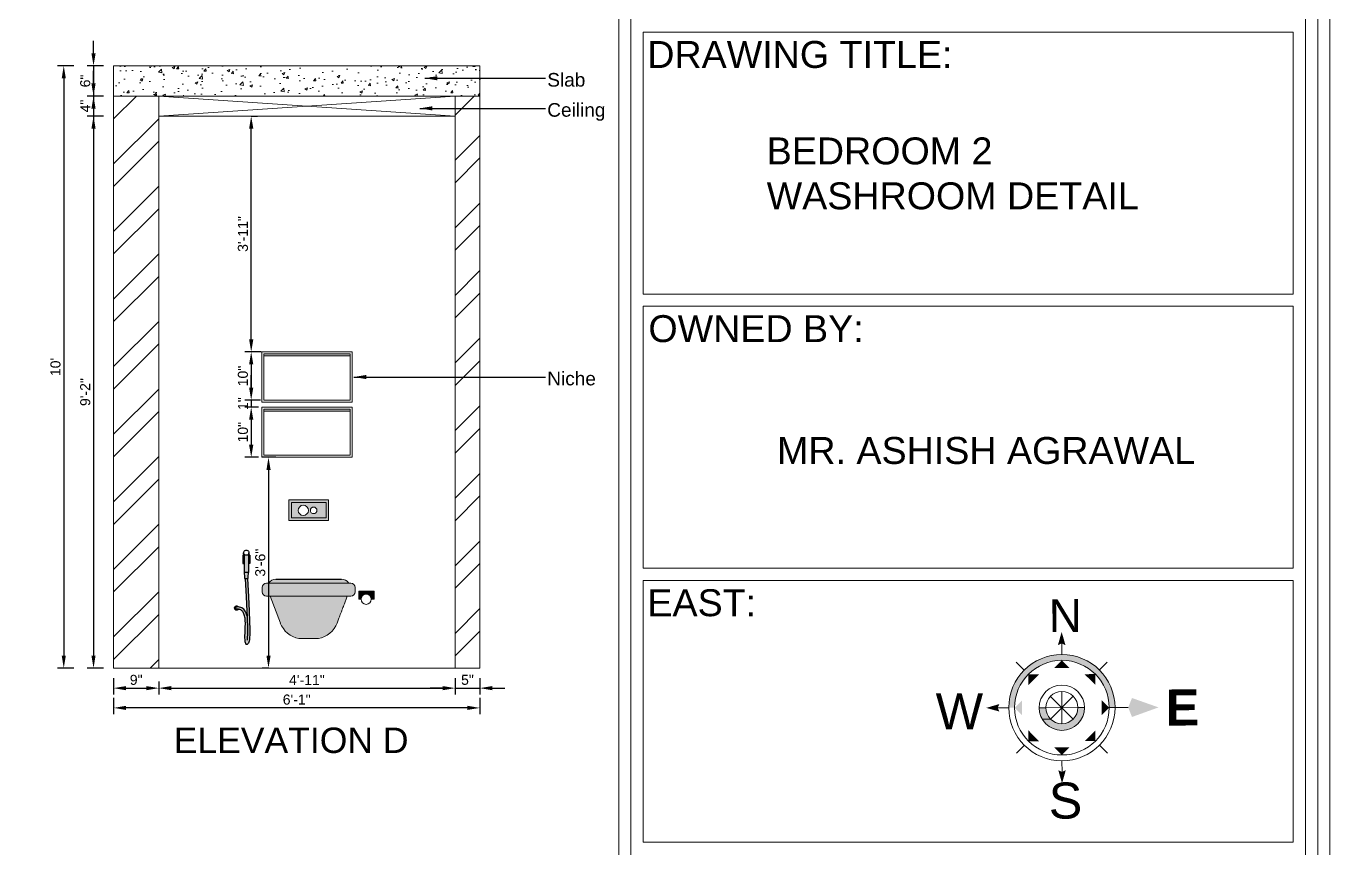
# Model space of a CAD drawing. Header units: inches. Extents: x 213 to 17763, y -4830 to 1802.
# Drawn here: x 7908.8 to 8168.7, y 1024.3 to 1188 of the extents above; entities that cross this region are included whole.
import ezdxf

# ---------------------------------------------------------------- set-up
doc = ezdxf.new("R2010")
doc.units = ezdxf.units.IN
doc.header["$MEASUREMENT"] = 0
doc.linetypes.add('ACAD_ISO02W100', pattern=[15, 12, -3])
doc.linetypes.add('AUDIT_D_060311083008-3', pattern=[0])
for name, color, linetype in [('.', 30, 'Continuous'), ('PDF2_0', 7, 'Continuous'), ('PDF2_MK. HATCH', 7, 'Continuous'), ('PDF2_Text', 1, 'Continuous'), ('PDF3_Text', 1, 'Continuous'), ('WC-DET', 8, 'Continuous')]:
    doc.layers.add(name, color=color, linetype=linetype)
doc.layers.add('01_WALL', color=250, linetype='Continuous', lineweight=30)
doc.layers.add('OUTLINE', color=7, linetype='Continuous', lineweight=5)
doc.layers.add('PDF2_MK. KITCHEN ESSENTAILS', color=7, linetype='Continuous', true_color=0x767676)
doc.styles.add('_mm text style', font='arial.ttf')
doc.styles.add('PDF Arial', font='arial.ttf')
doc.styles.get("Standard").update_dxf_attribs({"font": 'arial.ttf'})
doc.dimstyles.new('ISO-25', dxfattribs={"dimtxt": 4.5, "dimasz": 2.5, "dimexe": 1.25, "dimexo": 0.625, "dimtad": 1, "dimdec": 0, "dimlunit": 4, "dimtxsty": 'Standard', "dimcen": 2.5, "dimadec": 0, "dimazin": 0, "dimtfac": 1, "dimtdec": 0, "dimtmove": 0, "dimatfit": 3, "dimfxl": 1, "dimarcsym": 0})

# ---------------------------------------------------------------- blocks, each defined once
blk = doc.blocks.new('y677j')
at = {"layer": '.', "lineweight": 5}
h = blk.add_hatch(color=7, dxfattribs=at)
h.dxf.hatch_style = 1
h.paths.add_polyline_path([(-1329.43, 678.38, 0.414214), (-1330.25, 679.2), (-1347.1, 679.2, 0.414214), (-1347.93, 678.38), (-1347.93, 677.47, 0.414214), (-1347.1, 676.65), (-1330.25, 676.65, 0.414214), (-1329.43, 677.47)])
h = blk.add_hatch(color=7, dxfattribs=at)
h.dxf.hatch_style = 1
edge = h.paths.add_edge_path()
edge.add_spline(control_points=[(-1333.02, 671.28), (-1332.92, 671.54), (-1332.74, 672.02), (-1332.49, 672.67), (-1332.28, 673.27), (-1332.06, 673.8), (-1331.86, 674.34), (-1331.66, 674.84), (-1331.45, 675.39), (-1331.27, 675.94), (-1331.04, 676.37), (-1331.05, 676.59), (-1331.05, 676.65)], knot_values=[0, 0, 0, 0, 0.843353, 1.533218, 2.07908, 2.748187, 3.280479, 3.800614, 4.339671, 5.067229, 5.551439, 5.731348, 5.731348, 5.731348, 5.731348], degree=3, periodic=0)
edge.add_line((-1331.05, 676.65), (-1346.38, 676.65))
edge.add_line((-1346.38, 676.65), (-1344.33, 671.28))
edge.add_arc((-1339.77, 673.01), 4.88, 200.7366, 259.9985)
edge.add_line((-1340.62, 668.2), (-1338.68, 668.2))
edge.add_line((-1338.68, 668.2), (-1336.74, 668.2))
edge.add_arc((-1337.58, 673.01), 4.88, 280.0015, 339.3816)
at = {"linetype": 'ByBlock', "true_color": 0x000000, "transparency": 33554679}
h = blk.add_hatch(color=18, dxfattribs=at)
h.dxf.hatch_style = 1
h.paths.add_polyline_path([(-1345.24, 680.02), (-1338.68, 680.02), (-1332.12, 680.02, -0.251642), (-1330.75, 679.28), (-1330.69, 679.2), (-1346.63, 679.2, -0.279746)])
for p, q in [((-1347.1, 679.2), (-1330.25, 679.2)), ((-1338.68, 680.02), (-1345.24, 680.02)), ((-1338.68, 680.02), (-1332.12, 680.02)), ((-1347.93, 677.47), (-1347.93, 678.38)), ((-1330.25, 676.65), (-1347.1, 676.65)), ((-1344.33, 671.28), (-1346.38, 676.65)), ((-1329.43, 678.38), (-1329.43, 677.47)), ((-1338.68, 668.2), (-1340.62, 668.2)), ((-1339.09, 668.2), (-1336.74, 668.2))]:
    blk.add_line(p, q)
for centre, radius, start, end in [((-1347.1, 678.38), 0.822, 90, 180), ((-1345.26, 678.46), 1.56, 89.2329, 151.7479), ((-1332.12, 678.38), 1.64, 33.5009, 90), ((-1330.25, 678.38), 0.822, 0, 90), ((-1347.1, 677.47), 0.822, 180, 270), ((-1330.25, 677.47), 0.822, 270, 0), ((-1339.77, 673.01), 4.88, 200.7366, 259.9985), ((-1337.58, 673.01), 4.88, 280.0015, 339.2634)]:
    blk.add_arc(centre, radius, start, end)
blk.add_spline([(-1333.02, 671.28), (-1332.72, 672.07), (-1332.48, 672.71), (-1332.29, 673.22), (-1332.04, 673.85), (-1331.86, 674.35), (-1331.67, 674.83), (-1331.48, 675.34), (-1331.22, 676.01), (-1331.05, 676.47), (-1331.05, 676.65)], degree=3)
blk = doc.blocks.new('cghvgj')
at = {"color": 18, "true_color": 0x000000}
blk.add_line((5202.86, 22658.54), (5216, 22658.53), dxfattribs=at)
at = {"layer": 'OUTLINE', "lineweight": 0}
blk.add_blockref('y677j', (6548.11, 21978.52), dxfattribs=at)
blk = doc.blocks.new('5t654t6')
at = {"layer": '01_WALL', "true_color": 0x000000}
h = blk.add_hatch(color=18, dxfattribs=at)
h.dxf.hatch_style = 1
h.paths.add_polyline_path([(167934.26, -172767.49, 0.009174), (167934.34, -172767.13, -0.09337), (167934.23, -172767.28, -0.097024), (167934.06, -172767.39, -0.095105), (167933.85, -172767.43, -0.095105), (167933.65, -172767.39, -0.097024), (167933.48, -172767.28, -0.09337), (167933.37, -172767.13, 0.009174), (167933.45, -172767.49), (167933.45, -172769.08), (167933.45, -172770.89), (167934.26, -172770.89), (167934.26, -172769.08)])
h.paths.add_polyline_path([(167934.28, -172770.89), (167934.26, -172770.89), (167933.45, -172770.89), (167933.42, -172770.89, -0.003701), (167933.5, -172772.05), (167933.6, -172772.05), (167934.1, -172772.05), (167934.19, -172772.05, -0.009011)])
h.paths.add_polyline_path([(167934.1, -172772.05), (167933.6, -172772.05), (167933.43, -172775.7), (167933.3, -172778.53), (167933.22, -172780.65), (167933.17, -172782.18), (167933.17, -172783.21), (167933.19, -172783.88), (167933.23, -172784.29), (167933.29, -172784.54), (167933.36, -172784.75), (167933.43, -172784.92), (167933.52, -172785.05), (167933.6, -172785.14), (167933.69, -172785.2), (167933.77, -172785.22), (167933.85, -172785.19), (167933.92, -172785.13), (167933.98, -172785.02), (167934.02, -172784.88), (167934.06, -172784.69), (167934.09, -172784.48), (167934.11, -172784.23), (167934.12, -172783.96), (167934.12, -172783.66), (167934.12, -172783.34), (167934.11, -172783.01), (167934.1, -172782.66), (167934.08, -172782.3), (167934.06, -172781.94), (167934.05, -172781.58), (167934.04, -172781.23), (167934.04, -172780.89), (167934.05, -172780.57), (167934.07, -172780.28), (167934.1, -172780), (167934.15, -172779.75), (167934.2, -172779.51), (167934.26, -172779.3), (167934.33, -172779.11), (167934.41, -172778.94), (167934.5, -172778.78), (167934.6, -172778.64), (167934.7, -172778.52), (167934.82, -172778.41), (167934.96, -172778.33), (167935.12, -172778.26), (167935.31, -172778.21), (167935.44, -172778.19), (167935.53, -172778.18), (167935.8, -172778.17, 0.999146), (167935.77, -172777.72), (167935.49, -172777.73), (167935.42, -172777.74), (167935.23, -172777.76), (167934.98, -172777.82), (167934.75, -172777.92), (167934.55, -172778.04), (167934.38, -172778.19), (167934.23, -172778.36), (167934.11, -172778.54), (167934.01, -172778.73), (167933.91, -172778.94), (167933.83, -172779.16), (167933.76, -172779.4), (167933.71, -172779.6), (167933.75, -172778.55), (167933.88, -172775.72)])
h.paths.add_polyline_path([(167934.57, -172767.43), (167934.3, -172767.43, -0.034542), (167934.26, -172767.49), (167934.26, -172769.08), (167934.57, -172769.08)])
h.paths.add_polyline_path([(167933.45, -172767.49, -0.034542), (167933.41, -172767.43), (167933.14, -172767.43), (167933.14, -172769.08), (167933.45, -172769.08)])
h.paths.add_polyline_path([(167935.42, -172777.74), (167935.49, -172777.73), (167935.77, -172777.72, -1.032798), (167935.79, -172778.17), (167935.53, -172778.18), (167935.44, -172778.19, 3.394652)])
at = {"layer": 'WC-DET', "color": 0}
for p, q in [((167933.14, -172767.43), (167933.41, -172767.43)), ((167933.32, -172767.15), (167933.32, -172766.92)), ((167934.3, -172767.43), (167934.57, -172767.43)), ((167934.57, -172767.43), (167934.3, -172767.43)), ((167934.39, -172767.15), (167934.39, -172766.92)), ((167933.14, -172769.08), (167933.45, -172769.08)), ((167934.57, -172769.08), (167934.26, -172769.08))]:
    blk.add_line(p, q, dxfattribs=at)
for points in [[(167933.14, -172767.43), (167933.14, -172769.08)], [(167933.45, -172767.49), (167933.45, -172769.08)], [(167934.26, -172767.49), (167934.26, -172769.08)], [(167934.57, -172767.43), (167934.57, -172769.08)], [(167933.45, -172769.08), (167933.45, -172770.89)], [(167934.26, -172769.08), (167934.26, -172770.89)], [(167933.6, -172772.05), (167933.43, -172775.7), (167933.3, -172778.53), (167933.22, -172780.65), (167933.17, -172782.18), (167933.17, -172783.21), (167933.19, -172783.88), (167933.23, -172784.29), (167933.29, -172784.54), (167933.36, -172784.75), (167933.43, -172784.92), (167933.52, -172785.05), (167933.6, -172785.14), (167933.69, -172785.2), (167933.77, -172785.22), (167933.85, -172785.19), (167933.92, -172785.13), (167933.98, -172785.02), (167934.02, -172784.88), (167934.06, -172784.69), (167934.09, -172784.48), (167934.11, -172784.23), (167934.12, -172783.96), (167934.12, -172783.66), (167934.12, -172783.34), (167934.11, -172783.01), (167934.1, -172782.66), (167934.08, -172782.3), (167934.06, -172781.94), (167934.05, -172781.58), (167934.04, -172781.23), (167934.04, -172780.89), (167934.05, -172780.57), (167934.07, -172780.28), (167934.1, -172780), (167934.15, -172779.75), (167934.2, -172779.51), (167934.26, -172779.3), (167934.33, -172779.11), (167934.41, -172778.94), (167934.5, -172778.78), (167934.6, -172778.64), (167934.7, -172778.52), (167934.82, -172778.41), (167934.96, -172778.33), (167935.12, -172778.26), (167935.31, -172778.21), (167935.44, -172778.19)], [(167934.1, -172772.05), (167933.88, -172775.72), (167933.75, -172778.55), (167933.71, -172779.6), (167933.76, -172779.4), (167933.83, -172779.16), (167933.91, -172778.94), (167934.01, -172778.73), (167934.11, -172778.54), (167934.23, -172778.36), (167934.38, -172778.19), (167934.55, -172778.04), (167934.75, -172777.92), (167934.98, -172777.82), (167935.23, -172777.76), (167935.42, -172777.74)], [(167935.42, -172777.74), (167935.49, -172777.73), (167935.77, -172777.72)], [(167935.44, -172778.19), (167935.53, -172778.18), (167935.79, -172778.17)], [(167933.71, -172779.6), (167933.67, -172780.59), (167933.65, -172781.36), (167933.63, -172781.96), (167933.62, -172782.44), (167933.63, -172782.87), (167933.64, -172783.29), (167933.67, -172783.77), (167933.71, -172784.36)]]:
    blk.add_lwpolyline(points, dxfattribs=at)
for points in [[(167934.39, -172766.92, 0.101973), (167934.35, -172766.72, 0.099866), (167934.23, -172766.56, 0.097024), (167934.06, -172766.45, 0.095105), (167933.85, -172766.41, 0.095105), (167933.65, -172766.45, 0.097024), (167933.48, -172766.56, 0.099866), (167933.36, -172766.72, 0.101973), (167933.32, -172766.92, 0.101973)], [(167933.32, -172766.92, 0.101973), (167933.36, -172767.11, 0.099866), (167933.48, -172767.28, 0.097024), (167933.65, -172767.39, 0.095105), (167933.85, -172767.43, 0.095105), (167934.06, -172767.39, 0.097024), (167934.23, -172767.28, 0.099866), (167934.35, -172767.11, 0.101973), (167934.39, -172766.92, 0.101973)], [(167933.32, -172767.15, 0.101973), (167933.36, -172767.35, 0.047895), (167933.41, -172767.43, 0.097024)], [(167933.41, -172767.43, 0.034542), (167933.45, -172767.49, 0.097024)], [(167934.26, -172767.49, 0.034542), (167934.3, -172767.43, 0.101973)], [(167934.3, -172767.43, 0.047895), (167934.35, -172767.35, 0.101973), (167934.39, -172767.15, 0.059159)], [(167933.42, -172770.89), (167933.45, -172770.89, 0.009011)], [(167933.6, -172772.05), (167933.5, -172772.05, 0.003701), (167933.42, -172770.89, -1.075154)], [(167933.45, -172770.89), (167934.26, -172770.89, 0.009011)], [(167934.1, -172772.05), (167933.6, -172772.05, 0.003701)], [(167934.26, -172770.89), (167934.28, -172770.89, 0.009011), (167934.19, -172772.05), (167934.1, -172772.05, 0.003701)]]:
    blk.add_lwpolyline(points, format="xyb", dxfattribs=at)
at = {"layer": 'WC-DET', "color": 8}
for centre, start, end in [((167943.25, -172764.97), 192.3222, 194.4247), ((167924.46, -172764.97), 345.5753, 347.6778)]:
    blk.add_arc(centre, 10.11, start, end, dxfattribs=at)
at = {"layer": 'WC-DET', "color": 0}
for centre, radius, start, end in [((167935.79, -172777.95), 0.421, 215.6594, 150.0035), ((167935.79, -172777.94), 0.228, 270, 93.6974)]:
    blk.add_arc(centre, radius, start, end, dxfattribs=at)
blk = doc.blocks.new('*D58')
at = {"color": 0, "linetype": 'AUDIT_D_060311083008-3', "lineweight": -2, "transparency": 16777216}
for p, q in [((7922.24, 1182.6), (7922.24, 1185.1)), ((7922.24, 1180.1), (7922.24, 1174.1)), ((7922.24, 1171.6), (7922.24, 1169.1))]:
    blk.add_line(p, q, dxfattribs=at)
at = {"color": 0, "linetype": 'ACAD_ISO02W100', "lineweight": -2, "transparency": 16777216}
for p, q in [((7924.24, 1180.1), (7920.99, 1180.1)), ((7924.24, 1174.1), (7920.99, 1174.1))]:
    blk.add_line(p, q, dxfattribs=at)
at = {"color": 0, "transparency": 16777216}
for points in [[(7921.82, 1182.6), (7922.65, 1182.6), (7922.24, 1180.1)], [(7921.82, 1171.6), (7922.65, 1171.6), (7922.24, 1174.1)]]:
    blk.add_solid(points, dxfattribs=at)
at = {"layer": 'Defpoints', "color": 0, "transparency": 16777216}
for p in [(7926.24, 1180.1), (7922.24, 1174.1), (7926.24, 1174.1)]:
    blk.add_point(p, dxfattribs=at)
at = {"color": 0, "lineweight": 5, "transparency": 16777216, "insert": (7920.59, 1177.1), "char_height": 2, "attachment_point": 5, "rotation": 90}
blk.add_mtext('6"', dxfattribs=at)
blk = doc.blocks.new('*D59')
at = {"color": 0, "linetype": 'AUDIT_D_060311083008-3', "lineweight": -2, "transparency": 16777216}
for p, q in [((7922.24, 1176.6), (7922.24, 1179.1)), ((7922.24, 1174.1), (7922.24, 1170.1)), ((7922.24, 1167.6), (7922.24, 1165.1))]:
    blk.add_line(p, q, dxfattribs=at)
at = {"color": 0, "linetype": 'ACAD_ISO02W100', "lineweight": -2, "transparency": 16777216}
for p, q in [((7924.24, 1174.1), (7920.99, 1174.1)), ((7924.24, 1170.1), (7920.99, 1170.1))]:
    blk.add_line(p, q, dxfattribs=at)
at = {"color": 0, "transparency": 16777216}
for points in [[(7921.82, 1176.6), (7922.65, 1176.6), (7922.24, 1174.1)], [(7921.82, 1167.6), (7922.65, 1167.6), (7922.24, 1170.1)]]:
    blk.add_solid(points, dxfattribs=at)
at = {"layer": 'Defpoints', "color": 0, "transparency": 16777216}
for p in [(7926.24, 1174.1), (7922.24, 1170.1), (7931.24, 1170.1)]:
    blk.add_point(p, dxfattribs=at)
at = {"color": 0, "lineweight": 5, "transparency": 16777216, "insert": (7920.61, 1172.1), "char_height": 2, "attachment_point": 5, "rotation": 90}
blk.add_mtext('4"', dxfattribs=at)
blk = doc.blocks.new('*D56')
at = {"color": 0, "linetype": 'ACAD_ISO02W100', "lineweight": -2, "transparency": 16777216}
for p, q in [((7918.3, 1180.1), (7915.05, 1180.1)), ((7918.3, 1060.1), (7915.05, 1060.1))]:
    blk.add_line(p, q, dxfattribs=at)
at = {"color": 0, "linetype": 'AUDIT_D_060311083008-3', "lineweight": -2, "transparency": 16777216}
blk.add_line((7916.3, 1177.6), (7916.3, 1062.6), dxfattribs=at)
at = {"color": 0, "transparency": 16777216}
for points in [[(7915.89, 1177.6), (7916.72, 1177.6), (7916.3, 1180.1)], [(7915.89, 1062.6), (7916.72, 1062.6), (7916.3, 1060.1)]]:
    blk.add_solid(points, dxfattribs=at)
at = {"layer": 'Defpoints', "color": 0, "transparency": 16777216}
for p in [(7926.24, 1180.1), (7916.3, 1060.1), (7926.24, 1060.1)]:
    blk.add_point(p, dxfattribs=at)
at = {"color": 0, "lineweight": 5, "transparency": 16777216, "insert": (7914.66, 1120.1), "char_height": 2, "attachment_point": 5, "rotation": 90}
blk.add_mtext("10'", dxfattribs=at)
blk = doc.blocks.new('*D57')
at = {"color": 0, "linetype": 'ACAD_ISO02W100', "lineweight": -2, "transparency": 16777216}
for p, q in [((7926.24, 1058.1), (7926.24, 1054.85)), ((7935.24, 1057.41), (7935.24, 1054.85))]:
    blk.add_line(p, q, dxfattribs=at)
at = {"color": 0, "linetype": 'AUDIT_D_060311083008-3', "lineweight": -2, "transparency": 16777216}
blk.add_line((7928.74, 1056.1), (7932.74, 1056.1), dxfattribs=at)
at = {"color": 0, "transparency": 16777216}
for points in [[(7928.74, 1056.51), (7928.74, 1055.68), (7926.24, 1056.1)], [(7932.74, 1056.51), (7932.74, 1055.68), (7935.24, 1056.1)]]:
    blk.add_solid(points, dxfattribs=at)
at = {"layer": 'Defpoints', "color": 0, "transparency": 16777216}
for p in [(7926.24, 1060.1), (7935.24, 1058.03), (7935.24, 1056.1)]:
    blk.add_point(p, dxfattribs=at)
at = {"color": 0, "lineweight": 5, "transparency": 16777216, "insert": (7930.74, 1057.74), "char_height": 2, "attachment_point": 5}
blk.add_mtext('9"', dxfattribs=at)
blk = doc.blocks.new('*D60')
at = {"color": 0, "linetype": 'ACAD_ISO02W100', "lineweight": -2, "transparency": 16777216}
for p, q in [((7926.24, 1054.16), (7926.24, 1050.91)), ((7999.25, 1054.16), (7999.25, 1050.91))]:
    blk.add_line(p, q, dxfattribs=at)
at = {"color": 0, "linetype": 'AUDIT_D_060311083008-3', "lineweight": -2, "transparency": 16777216}
blk.add_line((7996.75, 1052.16), (7928.74, 1052.16), dxfattribs=at)
at = {"color": 0, "transparency": 16777216}
for points in [[(7928.74, 1052.58), (7928.74, 1051.75), (7926.24, 1052.16)], [(7996.75, 1052.58), (7996.75, 1051.75), (7999.25, 1052.16)]]:
    blk.add_solid(points, dxfattribs=at)
at = {"layer": 'Defpoints', "color": 0, "transparency": 16777216}
for p in [(7926.24, 1062.16), (7999.25, 1060.1), (7926.24, 1052.16)]:
    blk.add_point(p, dxfattribs=at)
at = {"color": 0, "lineweight": 5, "transparency": 16777216, "insert": (7962.74, 1053.81), "char_height": 2, "attachment_point": 5}
blk.add_mtext('6\'-1"', dxfattribs=at)
blk = doc.blocks.new('*D71')
at = {"color": 0, "linetype": 'ACAD_ISO02W100', "lineweight": -2, "transparency": 16777216}
for p, q in [((7994.32, 1058.1), (7994.32, 1054.85)), ((7935.24, 1057.41), (7935.24, 1054.85))]:
    blk.add_line(p, q, dxfattribs=at)
at = {"color": 0, "linetype": 'AUDIT_D_060311083008-3', "lineweight": -2, "transparency": 16777216}
blk.add_line((7937.74, 1056.1), (7991.82, 1056.1), dxfattribs=at)
at = {"color": 0, "transparency": 16777216}
for points in [[(7937.74, 1056.51), (7937.74, 1055.68), (7935.24, 1056.1)], [(7991.82, 1056.51), (7991.82, 1055.68), (7994.32, 1056.1)]]:
    blk.add_solid(points, dxfattribs=at)
at = {"layer": 'Defpoints', "color": 0, "transparency": 16777216}
for p in [(7935.24, 1058.03), (7994.32, 1060.1), (7994.32, 1056.1)]:
    blk.add_point(p, dxfattribs=at)
at = {"color": 0, "lineweight": 5, "transparency": 16777216, "insert": (7964.78, 1057.73), "char_height": 2, "attachment_point": 5}
blk.add_mtext('4\'-11"', dxfattribs=at)
blk = doc.blocks.new('*D72')
at = {"color": 0, "linetype": 'ACAD_ISO02W100', "lineweight": -2, "transparency": 16777216}
for p, q in [((7994.32, 1058.1), (7994.32, 1054.85)), ((7999.25, 1058.1), (7999.25, 1054.85))]:
    blk.add_line(p, q, dxfattribs=at)
at = {"color": 0, "linetype": 'AUDIT_D_060311083008-3', "lineweight": -2, "transparency": 16777216}
for p, q in [((7991.82, 1056.1), (7989.32, 1056.1)), ((7994.32, 1056.1), (7999.25, 1056.1)), ((8001.75, 1056.1), (8004.25, 1056.1))]:
    blk.add_line(p, q, dxfattribs=at)
at = {"color": 0, "transparency": 16777216}
for points in [[(7991.82, 1056.51), (7991.82, 1055.68), (7994.32, 1056.1)], [(8001.75, 1056.51), (8001.75, 1055.68), (7999.25, 1056.1)]]:
    blk.add_solid(points, dxfattribs=at)
at = {"layer": 'Defpoints', "color": 0, "transparency": 16777216}
for p in [(7994.32, 1060.1), (7999.25, 1060.1), (7999.25, 1056.1)]:
    blk.add_point(p, dxfattribs=at)
at = {"color": 0, "lineweight": 5, "transparency": 16777216, "insert": (7996.78, 1057.74), "char_height": 2, "attachment_point": 5}
blk.add_mtext('5"', dxfattribs=at)
blk = doc.blocks.new('*D73')
at = {"color": 0, "linetype": 'ACAD_ISO02W100', "lineweight": -2, "transparency": 16777216}
for p, q in [((7924.24, 1170.1), (7920.99, 1170.1)), ((7924.24, 1060.1), (7920.99, 1060.1))]:
    blk.add_line(p, q, dxfattribs=at)
at = {"color": 0, "linetype": 'AUDIT_D_060311083008-3', "lineweight": -2, "transparency": 16777216}
blk.add_line((7922.24, 1167.6), (7922.24, 1062.6), dxfattribs=at)
at = {"color": 0, "transparency": 16777216}
for points in [[(7921.82, 1167.6), (7922.65, 1167.6), (7922.24, 1170.1)], [(7921.82, 1062.6), (7922.65, 1062.6), (7922.24, 1060.1)]]:
    blk.add_solid(points, dxfattribs=at)
at = {"layer": 'Defpoints', "color": 0, "transparency": 16777216}
for p in [(7931.24, 1170.1), (7922.24, 1060.1), (7926.24, 1060.1)]:
    blk.add_point(p, dxfattribs=at)
at = {"color": 0, "lineweight": 5, "transparency": 16777216, "insert": (7920.59, 1115.1), "char_height": 2, "attachment_point": 5, "rotation": 90}
blk.add_mtext('9\'-2"', dxfattribs=at)
blk = doc.blocks.new('*D74')
at = {"color": 0, "linetype": 'ACAD_ISO02W100', "lineweight": -2, "transparency": 16777216}
for p, q in [((7955.67, 1123.1), (7952.42, 1123.1)), ((7955.55, 1113.5), (7952.42, 1113.5))]:
    blk.add_line(p, q, dxfattribs=at)
at = {"color": 0, "linetype": 'AUDIT_D_060311083008-3', "lineweight": -2, "transparency": 16777216}
blk.add_line((7953.67, 1120.6), (7953.67, 1116), dxfattribs=at)
at = {"color": 0, "transparency": 16777216}
for points in [[(7953.25, 1120.6), (7954.09, 1120.6), (7953.67, 1123.1)], [(7953.25, 1116), (7954.09, 1116), (7953.67, 1113.5)]]:
    blk.add_solid(points, dxfattribs=at)
at = {"layer": 'Defpoints', "color": 0, "transparency": 16777216}
for p in [(7957.67, 1123.1), (7953.67, 1113.5), (7956.18, 1113.5)]:
    blk.add_point(p, dxfattribs=at)
at = {"color": 0, "lineweight": 5, "transparency": 16777216, "insert": (7952.02, 1118.3), "char_height": 2, "attachment_point": 5, "rotation": 90}
blk.add_mtext('10"', dxfattribs=at)
blk = doc.blocks.new('*D75')
at = {"color": 0, "linetype": 'AUDIT_D_060311083008-3', "lineweight": -2, "transparency": 16777216}
for p, q in [((7953.67, 1116), (7953.67, 1118.5)), ((7953.67, 1113.5), (7953.67, 1112.1)), ((7953.67, 1109.6), (7953.67, 1107.1))]:
    blk.add_line(p, q, dxfattribs=at)
at = {"color": 0, "linetype": 'ACAD_ISO02W100', "lineweight": -2, "transparency": 16777216}
for p, q in [((7955.55, 1113.5), (7952.42, 1113.5)), ((7955.15, 1112.1), (7952.42, 1112.1))]:
    blk.add_line(p, q, dxfattribs=at)
at = {"color": 0, "transparency": 16777216}
for points in [[(7953.25, 1116), (7954.09, 1116), (7953.67, 1113.5)], [(7953.25, 1109.6), (7954.09, 1109.6), (7953.67, 1112.1)]]:
    blk.add_solid(points, dxfattribs=at)
at = {"layer": 'Defpoints', "color": 0, "transparency": 16777216}
for p in [(7956.18, 1113.5), (7953.67, 1112.1), (7955.78, 1112.1)]:
    blk.add_point(p, dxfattribs=at)
at = {"color": 0, "lineweight": 5, "transparency": 16777216, "insert": (7952.04, 1112.8), "char_height": 2, "attachment_point": 5, "rotation": 90}
blk.add_mtext('1"', dxfattribs=at)
blk = doc.blocks.new('*D76')
at = {"color": 0, "linetype": 'ACAD_ISO02W100', "lineweight": -2, "transparency": 16777216}
for p, q in [((7955.15, 1112.1), (7952.42, 1112.1)), ((7955.15, 1102.1), (7952.42, 1102.1))]:
    blk.add_line(p, q, dxfattribs=at)
at = {"color": 0, "linetype": 'AUDIT_D_060311083008-3', "lineweight": -2, "transparency": 16777216}
blk.add_line((7953.67, 1109.6), (7953.67, 1104.6), dxfattribs=at)
at = {"color": 0, "transparency": 16777216}
for points in [[(7953.25, 1109.6), (7954.09, 1109.6), (7953.67, 1112.1)], [(7953.25, 1104.6), (7954.09, 1104.6), (7953.67, 1102.1)]]:
    blk.add_solid(points, dxfattribs=at)
at = {"layer": 'Defpoints', "color": 0, "transparency": 16777216}
for p in [(7955.78, 1112.1), (7953.67, 1102.1), (7955.78, 1102.1)]:
    blk.add_point(p, dxfattribs=at)
at = {"color": 0, "lineweight": 5, "transparency": 16777216, "insert": (7952.02, 1107.1), "char_height": 2, "attachment_point": 5, "rotation": 90}
blk.add_mtext('10"', dxfattribs=at)
blk = doc.blocks.new('*D77')
at = {"color": 0, "linetype": 'ACAD_ISO02W100', "lineweight": -2, "transparency": 16777216}
for p, q in [((7958.61, 1102.1), (7955.87, 1102.1)), ((7957.12, 1060.1), (7955.87, 1060.1))]:
    blk.add_line(p, q, dxfattribs=at)
at = {"color": 0, "linetype": 'AUDIT_D_060311083008-3', "lineweight": -2, "transparency": 16777216}
blk.add_line((7957.12, 1099.6), (7957.12, 1062.6), dxfattribs=at)
at = {"color": 0, "transparency": 16777216}
for points in [[(7956.71, 1099.6), (7957.54, 1099.6), (7957.12, 1102.1)], [(7956.71, 1062.6), (7957.54, 1062.6), (7957.12, 1060.1)]]:
    blk.add_solid(points, dxfattribs=at)
at = {"layer": 'Defpoints', "color": 0, "transparency": 16777216}
for p in [(7959.23, 1102.1), (7957.12, 1060.1), (7957.13, 1060.1)]:
    blk.add_point(p, dxfattribs=at)
at = {"color": 0, "lineweight": 5, "transparency": 16777216, "insert": (7955.48, 1081.1), "char_height": 2, "attachment_point": 5, "rotation": 90}
blk.add_mtext('3\'-6"', dxfattribs=at)
blk = doc.blocks.new('*D78')
at = {"color": 0, "linetype": 'ACAD_ISO02W100', "lineweight": -2, "transparency": 16777216}
for p, q in [((7953.67, 1170.1), (7954.92, 1170.1)), ((7955.67, 1123.1), (7952.42, 1123.1))]:
    blk.add_line(p, q, dxfattribs=at)
at = {"color": 0, "linetype": 'AUDIT_D_060311083008-3', "lineweight": -2, "transparency": 16777216}
blk.add_line((7953.67, 1125.6), (7953.67, 1167.6), dxfattribs=at)
at = {"color": 0, "transparency": 16777216}
for points in [[(7953.25, 1167.6), (7954.09, 1167.6), (7953.67, 1170.1)], [(7953.25, 1125.6), (7954.09, 1125.6), (7953.67, 1123.1)]]:
    blk.add_solid(points, dxfattribs=at)
at = {"layer": 'Defpoints', "color": 0, "transparency": 16777216}
for p in [(7953.57, 1170.1), (7953.67, 1170.1), (7957.67, 1123.1)]:
    blk.add_point(p, dxfattribs=at)
at = {"color": 0, "lineweight": 5, "transparency": 16777216, "insert": (7952.02, 1146.6), "char_height": 2, "attachment_point": 5, "rotation": 90}
blk.add_mtext('3\'-11"', dxfattribs=at)

msp = doc.modelspace()

# ---------------------------------------------------------------- hatches: boundary and pattern name
at = {"layer": '.', "lineweight": 5, "transparency": 33554687}
h = msp.add_hatch(dxfattribs=at)
h.set_pattern_fill('AR-CONC', color=1, scale=0.03)
h.set_pattern_definition([(50, (2956.2357, 730.098), (5.46554, -0.4781726), [0.5715, -6.2865]), (355, (2956.2357, 730.098), (-1.0573026, 5.7317054), [0.4572, -5.0292175]), (100.45144, (2956.691, 730.058), (4.4082374, 5.2535326), [0.4857, -5.3427073]), (46.1842, (2956.236, 731.622), (8.132371, -1.26127), [0.85725, -9.42975]), (96.63556, (2956.9134, 731.517), (7.122124, 7.422784), [0.728551, -8.014068]), (351.18415, (2956.236, 731.622), (7.122124, 7.422784), [0.685799, -7.543792]), (21, (2956.9977, 731.241), (4.5484317, -3.067956), [0.5715, -6.2865]), (326, (2956.9977, 731.241), (1.854061, 5.525639), [0.4572, -5.0292]), (71.45144, (2957.377, 730.985), (6.4024926, 2.457683), [0.4857, -5.342698]), (37.5, (2956.2357, 730.0978), (0.0926581, 2.5366512), [0, -4.96824, 0, -5.1054, 0, -5.04825]), (7.5, (2956.2357, 730.0978), (2.0045899, 3.0054172), [0, -2.91084, 0, -4.85394, 0, -1.92405]), (327.5, (2954.5364, 730.0978), (4.06771786, -0.1718623), [0, -1.905, 0, -5.9436, 0, -7.8867]), (317.5, (2953.7744, 730.098), (4.4438754, 0.7627947), [0, -2.4765, 0, -3.94716, 0, -5.6007])])
h.paths.add_polyline_path([(7999.25, 1180.1), (7926.24, 1180.1), (7926.24, 1174.1), (7999.25, 1174.1)])
at = {"layer": '.', "lineweight": 5, "true_color": 0xed1f24}
h = msp.add_hatch(dxfattribs=at)
h.set_pattern_fill('ANSI32', color=240)
h.set_pattern_definition([(45, (2956.236, 730.098), (-6.735192, 6.735192), []), (45, (2960.726, 730.098), (-6.735192, 6.735192), [])])
h.paths.add_polyline_path([(7935.24, 1174.1), (7926.24, 1174.1), (7926.24, 1060.1), (7935.24, 1060.1)])
h.paths.add_polyline_path([(7999.25, 1174.1), (7994.32, 1174.1), (7994.32, 1060.1), (7999.25, 1060.1)])
at = {"layer": '.', "lineweight": 5}
h = msp.add_hatch(color=6, dxfattribs=at)
h.dxf.hatch_style = 1
h.paths.add_polyline_path([(7973.38, 1122.7), (7956.18, 1122.7), (7956.18, 1122.3), (7973.38, 1122.3)])
h.paths.add_polyline_path([(7973.38, 1111.7), (7956.18, 1111.7), (7956.18, 1111.3), (7973.38, 1111.3)])
at = {"layer": '.', "lineweight": 5, "transparency": 33554687}
h = msp.add_hatch(color=7, dxfattribs=at)
h.dxf.hatch_style = 1
h.paths.add_polyline_path([(7965.08, 1091.53, -1), (7963.04, 1091.53, -1)], flags=0)
h.paths.add_polyline_path([(7965.46, 1091.53, -1), (7966.77, 1091.53, -1)], flags=0)
h.paths.add_polyline_path([(7961.18, 1093.6), (7969.09, 1093.6), (7969.09, 1089.53), (7961.18, 1089.53)])
h.paths.add_polyline_path([(7968.59, 1090.03), (7968.59, 1093.1), (7961.68, 1093.1), (7961.68, 1090.03)], flags=16)
h.paths.add_polyline_path([(7966.77, 1091.53, 1), (7965.46, 1091.53, 1)], flags=0)
h.paths.add_polyline_path([(7965.08, 1091.53, 1), (7963.04, 1091.53, 1)], flags=0)
at = {"layer": '.', "lineweight": 5}
h = msp.add_hatch(color=7, dxfattribs=at)
h.dxf.hatch_style = 1
h.paths.add_polyline_path([(7968.59, 1093.1), (7961.68, 1093.1), (7961.68, 1090.03), (7968.59, 1090.03)])
h.paths.add_polyline_path([(7963.04, 1091.53, -1), (7965.08, 1091.53, -1)], flags=0)
h.paths.add_polyline_path([(7965.46, 1091.53, -1), (7966.77, 1091.53, -1)], flags=16)
h.paths.add_polyline_path([(7963.04, 1091.53, 1), (7965.08, 1091.53, 1)], flags=16)
h = msp.add_hatch(color=7, dxfattribs=at)
h.dxf.hatch_style = 1
h.paths.add_polyline_path([(7978.17, 1075.41), (7975.1, 1075.41), (7975.1, 1073.81), (7975.57, 1073.81, -1), (7977.61, 1073.81), (7978.17, 1073.81)])
at = {"layer": 'PDF2_0', "lineweight": 5, "transparency": 33554559}
for points in [[(8115.25, 1065.02), (8116, 1064.65), (8115.23, 1067.3), (8114.48, 1064.65)], [(8102.45, 1052.18), (8102.82, 1052.93), (8100.19, 1052.16), (8102.84, 1051.43)], [(8134.54, 1052.26), (8129.25, 1054.13), (8128.5, 1052.24), (8129.25, 1050.35)], [(8119.79, 1052.22), (8118.47, 1052.22), (8118.43, 1051.71), (8118.41, 1051.63), (8118.32, 1051.22), (8118.24, 1051.04), (8118.12, 1050.75), (8117.96, 1050.49), (8117.88, 1050.33), (8117.55, 1049.96), (8117.55, 1049.94), (8117.16, 1049.62), (8116.9, 1049.45), (8116.74, 1049.35), (8116.27, 1049.17), (8115.78, 1049.05), (8115.37, 1049), (8115.27, 1049), (8114.78, 1049.05), (8114.29, 1049.17), (8113.83, 1049.35), (8113.68, 1049.43), (8113.4, 1049.62), (8113.01, 1049.94), (8112.69, 1050.33), (8112.61, 1050.47), (8112.42, 1050.75), (8112.3, 1051.02), (8112.24, 1051.2), (8112.12, 1051.69), (8112.08, 1052.2), (8110.75, 1052.2), (8110.77, 1051.69), (8110.79, 1051.61), (8110.88, 1051.2), (8110.9, 1051.02), (8111, 1050.75), (8111.1, 1050.47), (8111.16, 1050.33), (8111.36, 1049.94), (8111.57, 1049.62), (8111.69, 1049.43), (8111.77, 1049.35), (8111.93, 1049.17), (8112.04, 1049.05), (8112.08, 1049), (8112.5, 1048.62), (8112.52, 1048.62), (8113.01, 1048.29), (8113.01, 1048.27), (8113.54, 1048.03), (8113.56, 1048.03), (8114.09, 1047.84), (8114.11, 1047.82), (8114.68, 1047.72), (8114.7, 1047.72), (8115.29, 1047.68), (8115.84, 1047.72), (8115.88, 1047.72), (8116.43, 1047.82), (8116.45, 1047.84), (8116.98, 1048.03), (8117.02, 1048.03), (8117.53, 1048.27), (8117.55, 1048.29), (8118.02, 1048.62), (8118.04, 1048.62), (8118.47, 1049), (8118.49, 1049), (8118.51, 1049.05), (8118.61, 1049.17), (8118.79, 1049.35), (8118.87, 1049.45), (8118.97, 1049.62), (8119.2, 1049.94), (8119.2, 1049.96), (8119.46, 1050.49), (8119.54, 1050.75), (8119.65, 1051.04), (8119.69, 1051.22), (8119.77, 1051.63), (8119.77, 1051.71)], [(8115.31, 1039.38), (8114.56, 1039.77), (8115.31, 1037.12), (8116.06, 1039.77)]]:
    msp.add_hatch(color=256, dxfattribs=at).paths.add_polyline_path(points)
h = msp.add_hatch(color=256, dxfattribs=at)
h.paths.add_polyline_path([(8105.85, 1052.18), (8107.35, 1050.67), (8107.35, 1053.69)])
h.paths.add_polyline_path([(8116.17, 1062.76), (8115.25, 1062.78), (8114.42, 1062.76), (8114.31, 1062.74), (8113.48, 1062.64), (8113.4, 1062.62), (8112.56, 1062.44), (8112.5, 1062.42), (8111.69, 1062.17), (8111.63, 1062.15), (8110.83, 1061.81), (8110.77, 1061.78), (8110.47, 1061.64), (8110.41, 1061.6), (8110.41, 1061.58), (8109.96, 1061.36), (8109.82, 1061.28), (8109.37, 1060.99), (8109.19, 1060.87), (8108.88, 1060.62), (8108.45, 1060.3), (8108.35, 1060.22), (8107.82, 1059.71), (8107.76, 1059.67), (8107.29, 1059.16), (8107.15, 1059), (8106.81, 1058.55), (8106.58, 1058.26), (8106.34, 1057.88), (8106.09, 1057.47), (8105.93, 1057.14), (8105.67, 1056.66), (8105.56, 1056.39), (8105.32, 1055.8), (8105.26, 1055.6), (8105.04, 1054.93), (8105.01, 1054.76), (8104.85, 1054.01), (8104.83, 1053.91), (8104.73, 1053.1), (8104.73, 1053.05), (8104.69, 1052.18), (8105.85, 1052.18), (8105.89, 1053.05), (8105.89, 1053.1), (8105.99, 1053.91), (8106.03, 1054.01), (8106.19, 1054.76), (8106.26, 1054.93), (8106.48, 1055.6), (8106.56, 1055.8), (8106.83, 1056.39), (8106.97, 1056.66), (8107.25, 1057.14), (8107.48, 1057.47), (8107.74, 1057.88), (8108.05, 1058.26), (8108.29, 1058.55), (8108.9, 1059.16), (8109.51, 1059.67), (8109.57, 1059.71), (8110.29, 1060.22), (8110.45, 1060.3), (8111.06, 1060.62), (8111.57, 1060.87), (8111.85, 1060.99), (8112.67, 1061.28), (8113.05, 1061.36), (8113.52, 1061.46), (8114.38, 1061.58), (8114.48, 1061.6), (8115.25, 1061.64), (8116.13, 1061.6), (8116.98, 1061.48), (8117.37, 1061.38), (8117.84, 1061.28), (8118.65, 1061.01), (8118.91, 1060.89), (8119.46, 1060.67), (8120.03, 1060.34), (8120.22, 1060.24), (8120.93, 1059.75), (8120.97, 1059.71), (8121.6, 1059.18), (8121.76, 1059.04), (8122.23, 1058.57), (8122.45, 1058.3), (8122.78, 1057.9), (8123.04, 1057.53), (8123.27, 1057.19), (8123.55, 1056.7), (8123.7, 1056.43), (8123.96, 1055.84), (8124.06, 1055.64), (8124.29, 1054.97), (8124.51, 1054.07), (8124.53, 1053.97), (8124.65, 1053.16), (8124.65, 1053.1), (8124.69, 1052.24), (8124.69, 1052.22), (8125.85, 1052.24), (8125.81, 1053.1), (8125.81, 1053.16), (8125.71, 1053.97), (8125.69, 1054.07), (8125.53, 1054.8), (8125.49, 1054.97), (8125.28, 1055.64), (8125.2, 1055.84), (8124.98, 1056.43), (8124.86, 1056.7), (8124.61, 1057.19), (8124.43, 1057.53), (8124.18, 1057.9), (8123.92, 1058.3), (8123.72, 1058.57), (8123.37, 1059.04), (8123.23, 1059.18), (8122.74, 1059.71), (8122.7, 1059.75), (8122.17, 1060.24), (8122.05, 1060.34), (8121.64, 1060.67), (8121.32, 1060.89), (8121.15, 1061.01), (8120.7, 1061.28), (8120.54, 1061.38), (8120.36, 1061.48), (8120.13, 1061.6), (8120.07, 1061.64), (8119.77, 1061.78), (8119.73, 1061.81), (8118.91, 1062.15), (8118.87, 1062.17), (8118.04, 1062.42), (8117.98, 1062.44), (8117.12, 1062.62), (8117.08, 1062.64), (8116.21, 1062.74)])

# ---------------------------------------------------------------- linework, layer by layer
at = {"lineweight": 5}
for p, q in [((7926.24, 1060.1), (7926.24, 1180.1)), ((7926.24, 1180.1), (7999.25, 1180.1)), ((7999.25, 1060.1), (7999.25, 1180.1)), ((7926.24, 1174.1), (7999.25, 1174.1)), ((7935.24, 1060.1), (7935.24, 1174.1)), ((7935.24, 1174.1), (7994.32, 1170.1)), ((7994.32, 1174.1), (7935.24, 1170.1)), ((7994.32, 1060.1), (7994.32, 1174.1)), ((7935.24, 1170.1), (7994.32, 1170.1)), ((7955.78, 1123.1), (7973.78, 1123.1)), ((7955.78, 1113.1), (7955.78, 1123.1)), ((7973.78, 1113.1), (7973.78, 1123.1)), ((7956.18, 1122.3), (7973.38, 1122.3)), ((7955.78, 1113.1), (7973.78, 1113.1)), ((7955.78, 1102.1), (7955.78, 1112.1)), ((7955.78, 1112.1), (7973.78, 1112.1)), ((7956.18, 1111.3), (7973.38, 1111.3)), ((7973.78, 1102.1), (7973.78, 1112.1)), ((7955.78, 1102.1), (7973.78, 1102.1)), ((7926.24, 1060.1), (7999.25, 1060.1)), ((7935.24, 1060.1), (7994.32, 1060.1))]:
    msp.add_line(p, q, dxfattribs=at)
for points in [[(7956.18, 1122.7), (7973.38, 1122.7), (7973.38, 1113.5), (7956.18, 1113.5)], [(7956.18, 1111.7), (7973.38, 1111.7), (7973.38, 1102.5), (7956.18, 1102.5)]]:
    msp.add_lwpolyline(points, close=True, dxfattribs=at)
msp.add_lwpolyline([(7977.61, 1073.81), (7978.17, 1073.81), (7978.17, 1075.41), (7975.1, 1075.41), (7975.1, 1073.81), (7975.57, 1073.81)], dxfattribs=at)
msp.add_circle((7976.59, 1073.81), 1.02, dxfattribs=at)
at = {"layer": 'OUTLINE', "lineweight": 5}
msp.add_lwpolyline([(7961.18, 1093.6), (7969.09, 1093.6), (7969.09, 1089.53), (7961.18, 1089.53)], close=True, dxfattribs=at)
at = {"layer": 'OUTLINE', "color": 18, "lineweight": 5, "true_color": 0x000000}
msp.add_lwpolyline([(7968.59, 1090.03), (7961.68, 1090.03), (7961.68, 1093.1), (7968.59, 1093.1)], close=True, dxfattribs=at)
for centre, radius in [((7964.06, 1091.53), 1.02), ((7966.12, 1091.53), 0.658)]:
    msp.add_circle(centre, radius, dxfattribs=at)
at = {"layer": 'PDF2_0', "lineweight": 5}
msp.add_lwpolyline([(8022.29, 842.69), (7363.35, 842.69), (7363.35, 1413.74), (8168.71, 1413.74), (8168.71, 989.11, -0.414214)], format="xyb", close=True, dxfattribs=at)
for points in [[(8022.29, 845.12), (7365.77, 845.12), (7365.77, 1411.32), (8166.29, 1411.32), (8166.29, 989.11, -0.414214), (8022.29, 845.12)], [(8022.29, 847.56), (7368.22, 847.56), (7368.22, 1408.88), (8163.85, 1408.88), (8163.85, 989.11, -0.414214), (8022.29, 847.56)]]:
    msp.add_lwpolyline(points, format="xyb", dxfattribs=at)
for points in [[(7370.66, 1406.44), (8026.93, 1406.44), (8026.93, 865.37), (7370.66, 865.37)], [(8031.82, 1186.82), (8161.4, 1186.82), (8161.4, 1134.64), (8031.82, 1134.64)], [(8031.82, 1132.2), (8161.4, 1132.2), (8161.4, 1080.02), (8031.82, 1080.02)], [(8031.82, 1077.58), (8161.4, 1077.58), (8161.4, 1025.4), (8031.82, 1025.4)]]:
    msp.add_lwpolyline(points, close=True, dxfattribs=at)
for points in [[(8115.25, 1062.78), (8115.25, 1065.02)], [(8107.76, 1059.67), (8106.17, 1061.26)], [(8122.74, 1059.71), (8124.33, 1061.3)], [(8115.27, 1055.42), (8115.27, 1049)], [(8117.53, 1054.48), (8113.01, 1049.94)], [(8117.55, 1049.94), (8113.01, 1054.46)], [(8104.69, 1052.18), (8102.45, 1052.18)], [(8110.75, 1052.2), (8112.08, 1052.2), (8118.47, 1052.22), (8119.79, 1052.22)], [(8125.85, 1052.24), (8124.69, 1052.22)], [(8128.09, 1052.24), (8125.85, 1052.24), (8128.5, 1052.24)], [(8113.01, 1049.94), (8111.36, 1049.94), (8113.01, 1049.94)], [(8107.8, 1044.71), (8106.24, 1043.12)], [(8122.78, 1044.73), (8124.37, 1043.16)], [(8115.29, 1041.62), (8115.31, 1039.38)]]:
    msp.add_lwpolyline(points, dxfattribs=at)
for centre, radius in [((8115.28, 1052.21), 10.59), ((8115.28, 1052.21), 9.43), ((8115.27, 1052.2), 4.52), ((8115.28, 1052.21), 3.2)]:
    msp.add_circle(centre, radius, dxfattribs=at)
at = {"layer": 'PDF2_0', "lineweight": 5, "transparency": 33554559}
for points in [[(8115.25, 1061.64), (8113.74, 1060.12), (8116.76, 1060.14)], [(8108.6, 1058.85), (8108.6, 1056.72), (8110.73, 1058.85)], [(8121.93, 1058.9), (8119.79, 1058.87), (8121.93, 1056.76)], [(8124.69, 1052.22), (8123.19, 1053.73), (8123.19, 1050.71)], [(8108.62, 1045.52), (8110.75, 1045.52), (8108.62, 1047.66)], [(8121.97, 1045.57), (8121.95, 1047.68), (8119.83, 1045.55)], [(8115.29, 1042.78), (8116.8, 1044.28), (8113.79, 1044.28)]]:
    msp.add_solid(points, dxfattribs=at)
at = {"layer": 'PDF2_MK. HATCH', "lineweight": 5}
msp.add_lwpolyline([(8029.37, 1408.88), (8029.37, 847.74)], dxfattribs=at)
at = {"layer": 'PDF2_MK. KITCHEN ESSENTAILS', "lineweight": 5}
msp.add_lwpolyline([(7370.66, 865.37), (8026.93, 865.37), (8026.93, 1406.44), (7370.66, 1406.44)], close=True, dxfattribs=at)

# ---------------------------------------------------------------- block references
at = {"color": 18, "lineweight": 5, "true_color": 0x000000}
msp.add_blockref('cghvgj', (2755.7, -21580.73), dxfattribs=at)
at = {"layer": '01_WALL', "color": 0, "lineweight": 5, "xscale": -1}
msp.add_blockref('5t654t6', (175886.55, 173850.01), dxfattribs=at)

# ---------------------------------------------------------------- texts
at = {"lineweight": 5, "char_height": 2.715, "attachment_point": 1, "style": '_mm text style'}
for s, insert in [('Slab', (8012.69, 1178.69)), ('Ceiling', (8012.69, 1172.69)), ('Niche', (8012.69, 1119.15))]:
    msp.add_mtext_dynamic_manual_height_columns(s, width=64.865, gutter_width=13.57, heights=[0], dxfattribs=dict(at, insert=insert))
at = {"layer": 'PDF2_Text', "color": 7, "lineweight": 5, "attachment_point": 7, "style": 'PDF Arial'}
for s, insert, char_height in [('DRAWING TITLE:', (8032.63, 1179.62), 5.3692), ('BEDROOM 2\\PWASHROOM DETAIL ', (8056.43, 1151.45), 5.3692), ('OWNED BY:', (8032.85, 1124.98), 5.369), ('MR. ASHISH AGRAWAL', (8058.49, 1100.7), 5.3692), ('EAST:', (8032.65, 1070.36), 5.369)]:
    msp.add_mtext(s, dxfattribs=dict(at, insert=insert, char_height=char_height))
for s, insert, char_height, rotation in [('N', (8112.67, 1067.29), 6.53, 0.1759), ('{\\fArial|b1|i0|c0|p34;\\C240;\\c2367469;E}', (8135.98, 1048.64), 7.1829, 0.1759), ('W', (8090.13, 1047.87), 7.18, 0.1209), ('S', (8112.67, 1029.99), 7.18, 0.1759)]:
    msp.add_mtext(s, dxfattribs=dict(at, insert=insert, char_height=char_height, rotation=rotation))
at = {"layer": 'PDF3_Text', "lineweight": 5, "insert": (7938.22, 1043.1), "char_height": 5.0688, "attachment_point": 7, "style": 'PDF Arial'}
msp.add_mtext('ELEVATION D', dxfattribs=at)

# ---------------------------------------------------------------- dimensions: what is measured, and where the dimension line sits
at = {"lineweight": 5}
for base, p1, p2, picture, middle in [((7922.24, 1174.1), (7926.24, 1180.1), (7926.24, 1174.1), '*D58', (7920.59, 1177.1)), ((7916.3, 1060.1), (7926.24, 1180.1), (7926.24, 1060.1), '*D56', (7914.66, 1120.1)), ((7922.24, 1170.1), (7926.24, 1174.1), (7931.24, 1170.1), '*D59', (7920.61, 1172.1)), ((7922.24, 1060.1), (7931.24, 1170.1), (7926.24, 1060.1), '*D73', (7920.59, 1115.1)), ((7953.67, 1170.1), (7957.67, 1123.1), (7953.57, 1170.1), '*D78', (7952.02, 1146.6)), ((7953.67, 1113.5), (7957.67, 1123.1), (7956.18, 1113.5), '*D74', (7952.02, 1118.3)), ((7953.67, 1102.1), (7955.78, 1112.1), (7955.78, 1102.1), '*D76', (7952.02, 1107.1)), ((7957.12, 1060.1), (7959.23, 1102.1), (7957.13, 1060.1), '*D77', (7955.48, 1081.1))]:
    dim = msp.add_linear_dim(base=base, p1=p1, p2=p2, angle=90, dimstyle='ISO-25', override={"dimtxt": 2, "dimtmove": 1, "dimfxl": 2, "dimfxlon": 1, "dimarcsym": 2}, dxfattribs=at)
    dim.commit()
    dim.dimension.update_dxf_attribs({"geometry": picture, "text_midpoint": middle})
dim = msp.add_linear_dim(base=(7953.67, 1112.1), p1=(7956.18, 1113.5), p2=(7955.78, 1112.1), angle=90, dimstyle='ISO-25', override={"dimtxt": 2, "dimtmove": 1, "dimfxl": 2, "dimfxlon": 1, "dimarcsym": 2}, dxfattribs=at)
dim.commit()
dim.dimension.update_dxf_attribs({"geometry": '*D75', "text_midpoint": (7953.67, 1112.8), "dimtype": 160})
for base, p1, p2, picture, middle in [((7926.24, 1052.16), (7999.25, 1060.1), (7926.24, 1062.16), '*D60', (7962.74, 1053.81)), ((7994.32, 1056.1), (7935.24, 1058.03), (7994.32, 1060.1), '*D71', (7964.78, 1057.73)), ((7999.25, 1056.1), (7994.32, 1060.1), (7999.25, 1060.1), '*D72', (7996.78, 1057.74))]:
    dim = msp.add_linear_dim(base=base, p1=p1, p2=p2, dimstyle='ISO-25', override={"dimtxt": 2, "dimtmove": 1, "dimfxl": 2, "dimfxlon": 1, "dimarcsym": 2}, dxfattribs=at)
    dim.commit()
    dim.dimension.update_dxf_attribs({"geometry": picture, "text_midpoint": middle})
dim = msp.add_linear_dim(base=(7935.24, 1056.1), p1=(7926.24, 1060.1), p2=(7935.24, 1058.03), dimstyle='ISO-25', override={"dimtxt": 2, "dimtmove": 1, "dimfxl": 2, "dimfxlon": 1, "dimarcsym": 2}, dxfattribs=at)
dim.commit()
dim.dimension.update_dxf_attribs({"geometry": '*D57', "text_midpoint": (7930.74, 1056.1), "dimtype": 160})

# ---------------------------------------------------------------- leaders
for points in [[(7988.27, 1177.64), (8012.36, 1177.64)], [(7987.27, 1171.64), (8012.36, 1171.64)], [(7974.12, 1118.1), (8012.36, 1118.1)]]:
    msp.add_leader(points, dimstyle='ISO-25', override={"dimgap": 0.625, "dimtad": 0}, dxfattribs=at)

doc.saveas('drawing.dxf')
